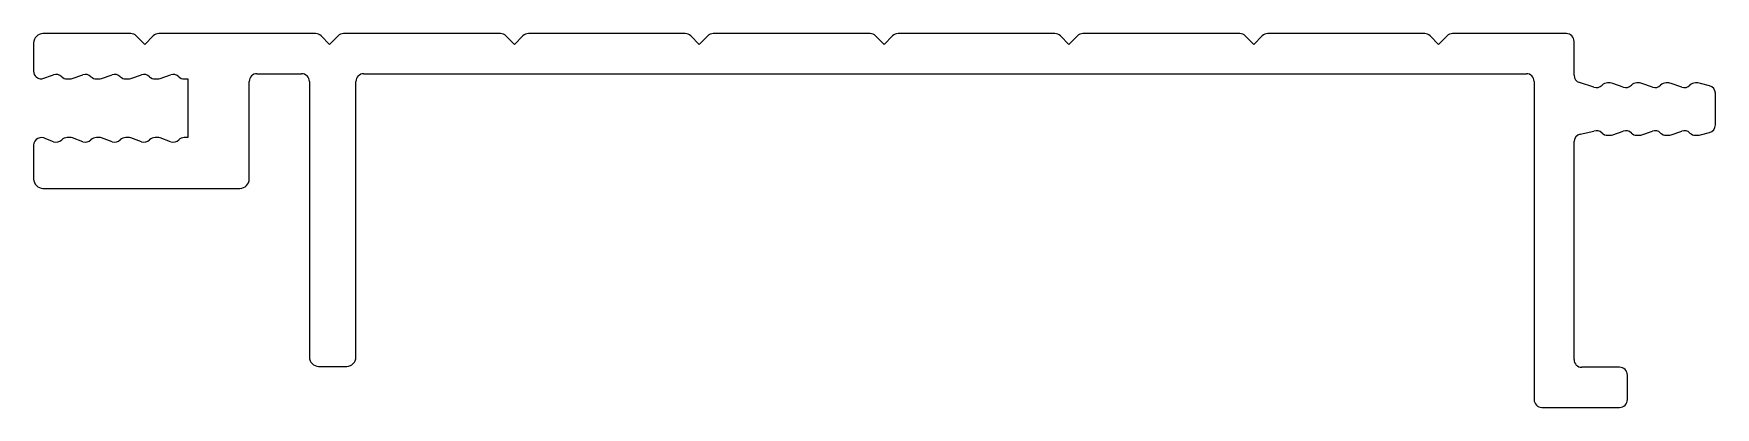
# Model space of a CAD drawing. Extents: x -29.7 to 24.9, y -8.9 to 3.3.
import ezdxf

# ---------------------------------------------------------------- set-up
doc = ezdxf.new("R2010")
doc.units = 0
doc.header["$LTSCALE"] = 0.5
doc.layers.get('0').update_dxf_attribs({"linetype": 'CONTINUOUS'})

msp = doc.modelspace()

# ---------------------------------------------------------------- linework, layer by layer
for p, q in [((-29.722, 2.972), (-29.722, 2.05)), ((-26.569, 3.272), (-29.422, 3.272)), ((-26.116, 2.922), (-26.392, 3.199)), ((-25.84, 3.199), (-26.116, 2.922)), ((-20.569, 3.272), (-25.663, 3.272)), ((-20.116, 2.922), (-20.392, 3.199)), ((-19.84, 3.199), (-20.116, 2.922)), ((-14.569, 3.272), (-19.663, 3.272)), ((-14.116, 2.922), (-14.392, 3.199)), ((-13.84, 3.199), (-14.116, 2.922)), ((-8.569, 3.272), (-13.663, 3.272)), ((-8.116, 2.922), (-8.392, 3.199)), ((-7.84, 3.199), (-8.116, 2.922)), ((-2.569, 3.272), (-7.663, 3.272)), ((-2.116, 2.922), (-2.392, 3.199)), ((-1.84, 3.199), (-2.116, 2.922)), ((3.431, 3.272), (-1.663, 3.272)), ((3.884, 2.922), (3.608, 3.199)), ((4.16, 3.199), (3.884, 2.922)), ((9.431, 3.272), (4.337, 3.272)), ((9.884, 2.922), (9.608, 3.199)), ((10.16, 3.199), (9.884, 2.922)), ((15.431, 3.272), (10.337, 3.272)), ((15.884, 2.922), (15.608, 3.199)), ((16.16, 3.199), (15.884, 2.922)), ((20.03, 3.272), (16.337, 3.272)), ((20.28, 1.921), (20.28, 3.022)), ((-29.455, 1.8), (-29.074, 1.935)), ((-28.633, 1.8), (-28.55, 1.8)), ((-28.466, 1.814), (-28.124, 1.935)), ((-27.683, 1.8), (-27.6, 1.8)), ((-27.516, 1.814), (-27.174, 1.935)), ((-27.174, 1.935), (-27.174, 1.935)), ((-26.733, 1.8), (-26.65, 1.8)), ((-26.566, 1.814), (-26.224, 1.935)), ((-26.224, 1.935), (-26.224, 1.935)), ((-25.783, 1.8), (-25.7, 1.8)), ((-25.616, 1.814), (-25.274, 1.935)), ((-24.833, 1.8), (-24.722, 1.8)), ((-24.722, 1.8), (-24.722, -0.1)), ((-22.725, -1.45), (-22.725, 1.722)), ((-22.475, 1.972), (-21.022, 1.972)), ((-20.772, 1.722), (-20.772, -7.227)), ((-19.258, -7.227), (-19.258, 1.722)), ((-19.008, 1.972), (18.734, 1.972)), ((18.984, 1.722), (18.984, -8.608)), ((20.927, 1.536), (20.456, 1.683)), ((21.452, 1.672), (21.368, 1.672)), ((21.877, 1.536), (21.535, 1.658)), ((22.402, 1.672), (22.318, 1.672)), ((22.827, 1.536), (22.485, 1.658)), ((23.352, 1.672), (23.268, 1.672)), ((23.777, 1.536), (23.435, 1.658)), ((24.302, 1.672), (24.218, 1.672)), ((24.682, 1.578), (24.385, 1.658)), ((21.877, 1.536), (21.877, 1.536)), ((22.827, 1.536), (22.827, 1.536)), ((23.777, 1.536), (23.777, 1.536)), ((24.867, 0.307), (24.867, 1.337)), ((20.477, 0.011), (20.926, 0.107)), ((21.535, -0.014), (21.876, 0.107)), ((22.485, -0.014), (22.826, 0.107)), ((23.435, -0.014), (23.775, 0.107)), ((24.385, -0.014), (24.682, 0.066)), ((-29.722, -0.35), (-29.722, -1.45)), ((-29.074, -0.235), (-29.329, -0.145)), ((-28.549, -0.1), (-28.632, -0.1)), ((-28.124, -0.235), (-28.465, -0.115)), ((-27.599, -0.1), (-27.682, -0.1)), ((-27.174, -0.235), (-27.515, -0.115)), ((-26.649, -0.1), (-26.732, -0.1)), ((-26.225, -0.235), (-26.565, -0.115)), ((-25.699, -0.1), (-25.782, -0.1)), ((-25.274, -0.235), (-25.615, -0.115)), ((-24.722, -0.1), (-24.832, -0.1)), ((20.28, -7.308), (20.28, -0.233)), ((21.368, -0.028), (21.452, -0.028)), ((22.318, -0.028), (22.402, -0.028)), ((23.268, -0.028), (23.352, -0.028)), ((24.218, -0.028), (24.302, -0.028)), ((-29.422, -1.75), (-23.025, -1.75)), ((-20.472, -7.527), (-19.558, -7.527)), ((21.76, -7.558), (20.53, -7.558)), ((22.01, -8.608), (22.01, -7.808)), ((19.234, -8.858), (21.76, -8.858))]:
    msp.add_line(p, q)
for centre, radius, start, end in [((-29.422, 2.972), 0.3, 90.0321, 180), ((-26.569, 3.022), 0.25, 44.9988, 90), ((-25.663, 3.022), 0.25, 90, 135), ((-20.569, 3.022), 0.25, 44.9988, 90), ((-19.663, 3.022), 0.25, 90, 135), ((-14.569, 3.022), 0.25, 44.9988, 90), ((-13.663, 3.022), 0.25, 90, 135), ((-8.569, 3.022), 0.25, 44.9988, 90), ((-7.663, 3.022), 0.25, 90, 135), ((-2.569, 3.022), 0.25, 44.9988, 90), ((-1.663, 3.022), 0.25, 90, 135), ((3.431, 3.022), 0.25, 44.9988, 90), ((4.337, 3.022), 0.25, 90, 135), ((9.431, 3.022), 0.25, 44.9988, 90), ((10.337, 3.022), 0.25, 90, 135), ((15.431, 3.022), 0.25, 44.9988, 90), ((16.337, 3.022), 0.25, 90, 135), ((20.03, 3.022), 0.25, 0, 90), ((-29.472, 2.05), 0.25, 179.9766, 273.926), ((-28.99, 1.7), 0.25, 44.428, 109.5171), ((-28.633, 2.05), 0.25, 224.428, 270), ((-28.55, 2.05), 0.25, 270, 289.5215), ((-28.04, 1.7), 0.25, 44.428, 109.5215), ((-27.683, 2.05), 0.25, 224.428, 270), ((-27.6, 2.05), 0.25, 270, 289.5215), ((-27.09, 1.7), 0.25, 44.428, 109.5215), ((-26.733, 2.05), 0.25, 224.428, 270), ((-26.65, 2.05), 0.25, 270, 289.5207), ((-26.14, 1.7), 0.25, 44.428, 109.5207), ((-25.783, 2.05), 0.25, 224.428, 270), ((-25.7, 2.05), 0.25, 270, 289.5189), ((-25.19, 1.7), 0.25, 44.428, 109.5171), ((-24.833, 2.05), 0.25, 224.428, 270), ((-22.475, 1.722), 0.25, 90, 180), ((-21.022, 1.722), 0.25, 0, 90), ((-19.008, 1.722), 0.25, 90, 180), ((18.734, 1.722), 0.25, 0, 90), ((20.53, 1.921), 0.25, 180, 252.7737), ((21.368, 1.422), 0.25, 90, 135.572), ((21.452, 1.422), 0.25, 70.4785, 90), ((22.318, 1.422), 0.25, 90, 135.572), ((22.402, 1.422), 0.25, 70.4785, 90), ((23.268, 1.422), 0.25, 90, 135.572), ((23.352, 1.422), 0.25, 70.4793, 90), ((24.218, 1.422), 0.25, 90, 135.572), ((24.302, 1.422), 0.25, 70.4811, 90), ((21.011, 1.772), 0.25, 250.4829, 315.572), ((21.961, 1.772), 0.25, 250.4785, 315.572), ((22.911, 1.772), 0.25, 250.4785, 315.572), ((23.861, 1.772), 0.25, 250.4793, 315.572), ((24.617, 1.337), 0.25, 359.979, 74.994), ((20.53, -0.233), 0.25, 102.0735, 180), ((21.011, -0.128), 0.25, 44.4256, 109.7634), ((21.368, 0.222), 0.25, 224.4256, 270), ((21.961, -0.128), 0.25, 44.4256, 109.7641), ((22.318, 0.222), 0.25, 224.4256, 270), ((22.911, -0.128), 0.25, 44.4256, 109.7816), ((23.268, 0.222), 0.25, 224.4256, 270), ((23.861, -0.128), 0.25, 44.4256, 109.9671), ((24.218, 0.222), 0.25, 224.4256, 270), ((24.617, 0.307), 0.25, 285.0361, 359.979), ((-29.472, -0.35), 0.25, 55.172, 179.9761), ((-28.989, 0), 0.25, 250.2366, 315.5744), ((-28.632, -0.35), 0.25, 90, 135.5744), ((-28.549, -0.35), 0.25, 70.4787, 90), ((-28.039, 0), 0.25, 250.2359, 315.5744), ((-27.682, -0.35), 0.25, 90, 135.5744), ((-27.599, -0.35), 0.25, 70.4787, 90), ((-27.089, 0), 0.25, 250.2184, 315.5744), ((-26.732, -0.35), 0.25, 90, 135.5744), ((-26.649, -0.35), 0.25, 70.4794, 90), ((-26.139, 0), 0.25, 250.0329, 315.5744), ((-25.782, -0.35), 0.25, 90, 135.5744), ((-25.699, -0.35), 0.25, 70.4794, 90), ((-25.189, 0), 0.25, 250.2366, 315.5744), ((-24.832, -0.35), 0.25, 90, 135.5744), ((21.452, 0.222), 0.25, 270, 289.5213), ((22.402, 0.222), 0.25, 270, 289.5213), ((23.352, 0.222), 0.25, 270, 289.5206), ((24.302, 0.222), 0.25, 270, 289.5206), ((-29.422, -1.45), 0.3, 179.9761, 270), ((-23.025, -1.45), 0.3, 270, 360), ((-20.472, -7.227), 0.3, 180, 270), ((-19.558, -7.227), 0.3, 270, 0), ((20.53, -7.308), 0.25, 180, 270), ((21.76, -7.808), 0.25, 0, 90), ((19.234, -8.608), 0.25, 180, 270), ((21.76, -8.608), 0.25, 270, 0)]:
    msp.add_arc(centre, radius, start, end)

doc.saveas('drawing.dxf')
